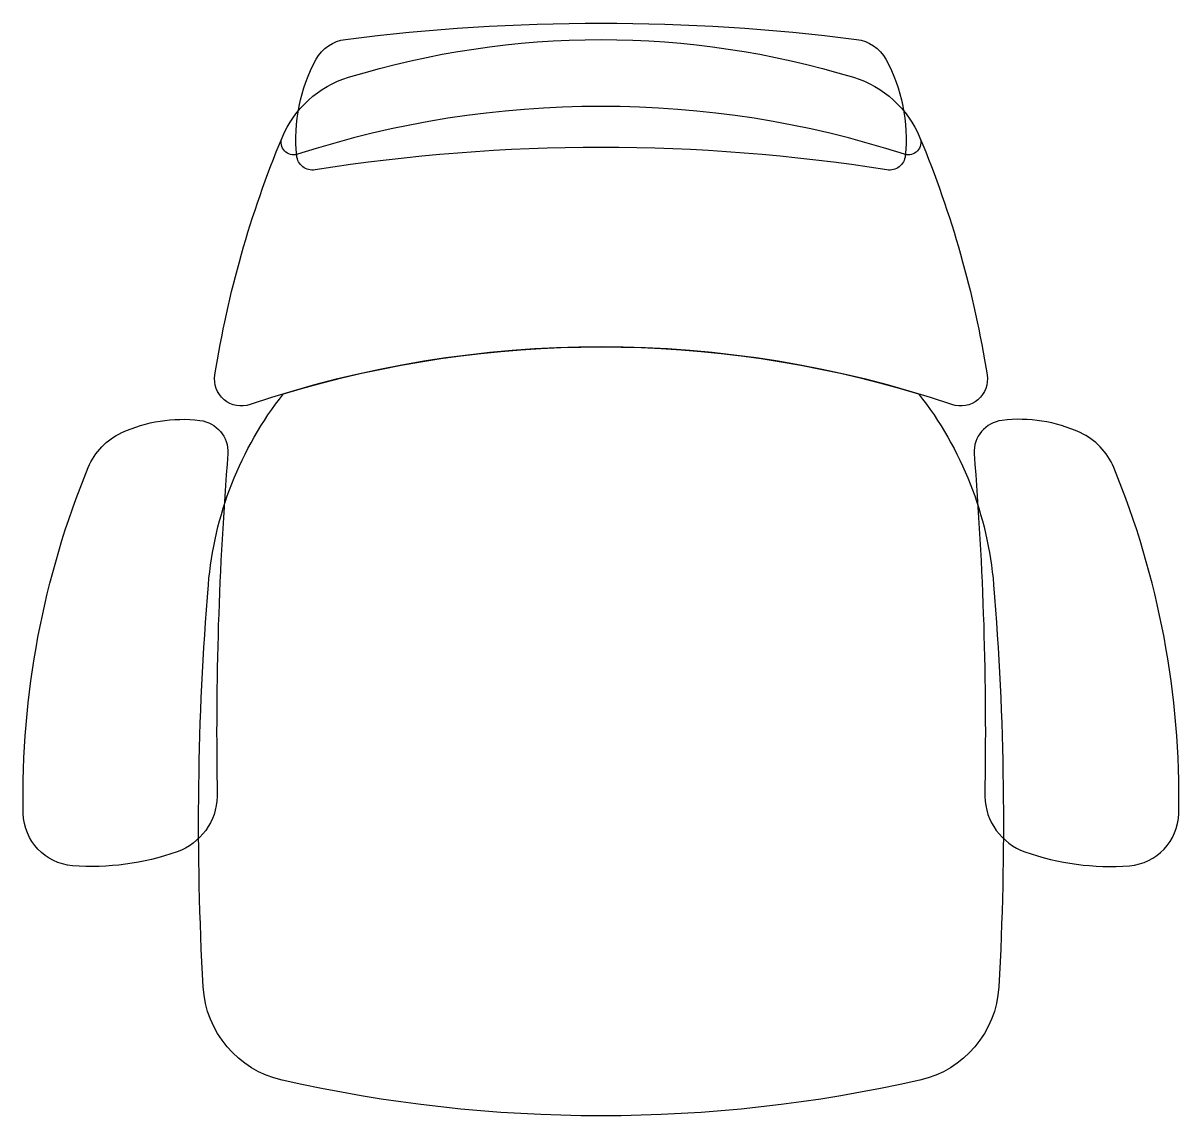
# Model space of a CAD drawing. Header units: millimetres. Extents: x -324 to 324, y -307 to 307.
import ezdxf

# ---------------------------------------------------------------- set-up
doc = ezdxf.new("R2010")
doc.units = ezdxf.units.MM
doc.header["$LTSCALE"] = 0.001

msp = doc.modelspace()

# ---------------------------------------------------------------- linework, layer by layer
for points in [[(-160.5, 224.32, -0.428923), (-170.8, 232.32, -0.151259), (-159.9, 286.42, -0.239628), (-143.4, 297.62, -0.063556), (143.4, 297.62, -0.239628), (159.9, 286.42, -0.151259), (170.8, 232.32, -0.428923), (160.5, 224.32, 0.078662), (-160.5, 224.32)], [(-197, 92.62, -0.567761), (-216.7, 109.22, -0.059862), (-179, 242.42, -0.224321), (-141.7, 276.32, -0.149405), (141.7, 276.32, -0.224321), (179, 242.42, -0.059862), (216.7, 109.22, -0.567761), (197, 92.62, 0.164102), (-197, 92.62)], [(-170.3, 233.12, -0.642678), (-179, 242.42, -0.224321), (-141.7, 276.32, -0.149405), (141.7, 276.32, -0.224321), (179, 242.42, -0.642678), (170.3, 233.12, 0.157903), (-170.3, 233.12)], [(-179, -286.68, -0.334655), (-223.3, -234.28, -0.034623), (-220.4, -8.58, -0.147077), (-178.3, 98.62, -0.147789), (178.3, 98.62, -0.147077), (220.4, -8.58, -0.034623), (223.3, -234.28, -0.334655), (179, -286.68, -0.112061), (-179, -286.68)], [(-287.8, 57.32, -0.189597), (-269, 76.82, -0.139303), (-225.1, 83.72, -0.389292), (-209.4, 65.12, 0.025009), (-215.4, -127.38, -0.309812), (-238, -158.48, -0.105005), (-296.6, -166.28, -0.386097), (-324.3, -136.98, -0.102793), (-287.8, 57.32)], [(287.8, 57.32, 0.189597), (269, 76.82, 0.139303), (225.1, 83.72, 0.389292), (209.4, 65.12, -0.025009), (215.4, -127.38, 0.309812), (238, -158.48, 0.105005), (296.6, -166.28, 0.386097), (324.3, -136.98, 0.102793), (287.8, 57.32)]]:
    msp.add_lwpolyline(points, format="xyb")

doc.saveas('drawing.dxf')
